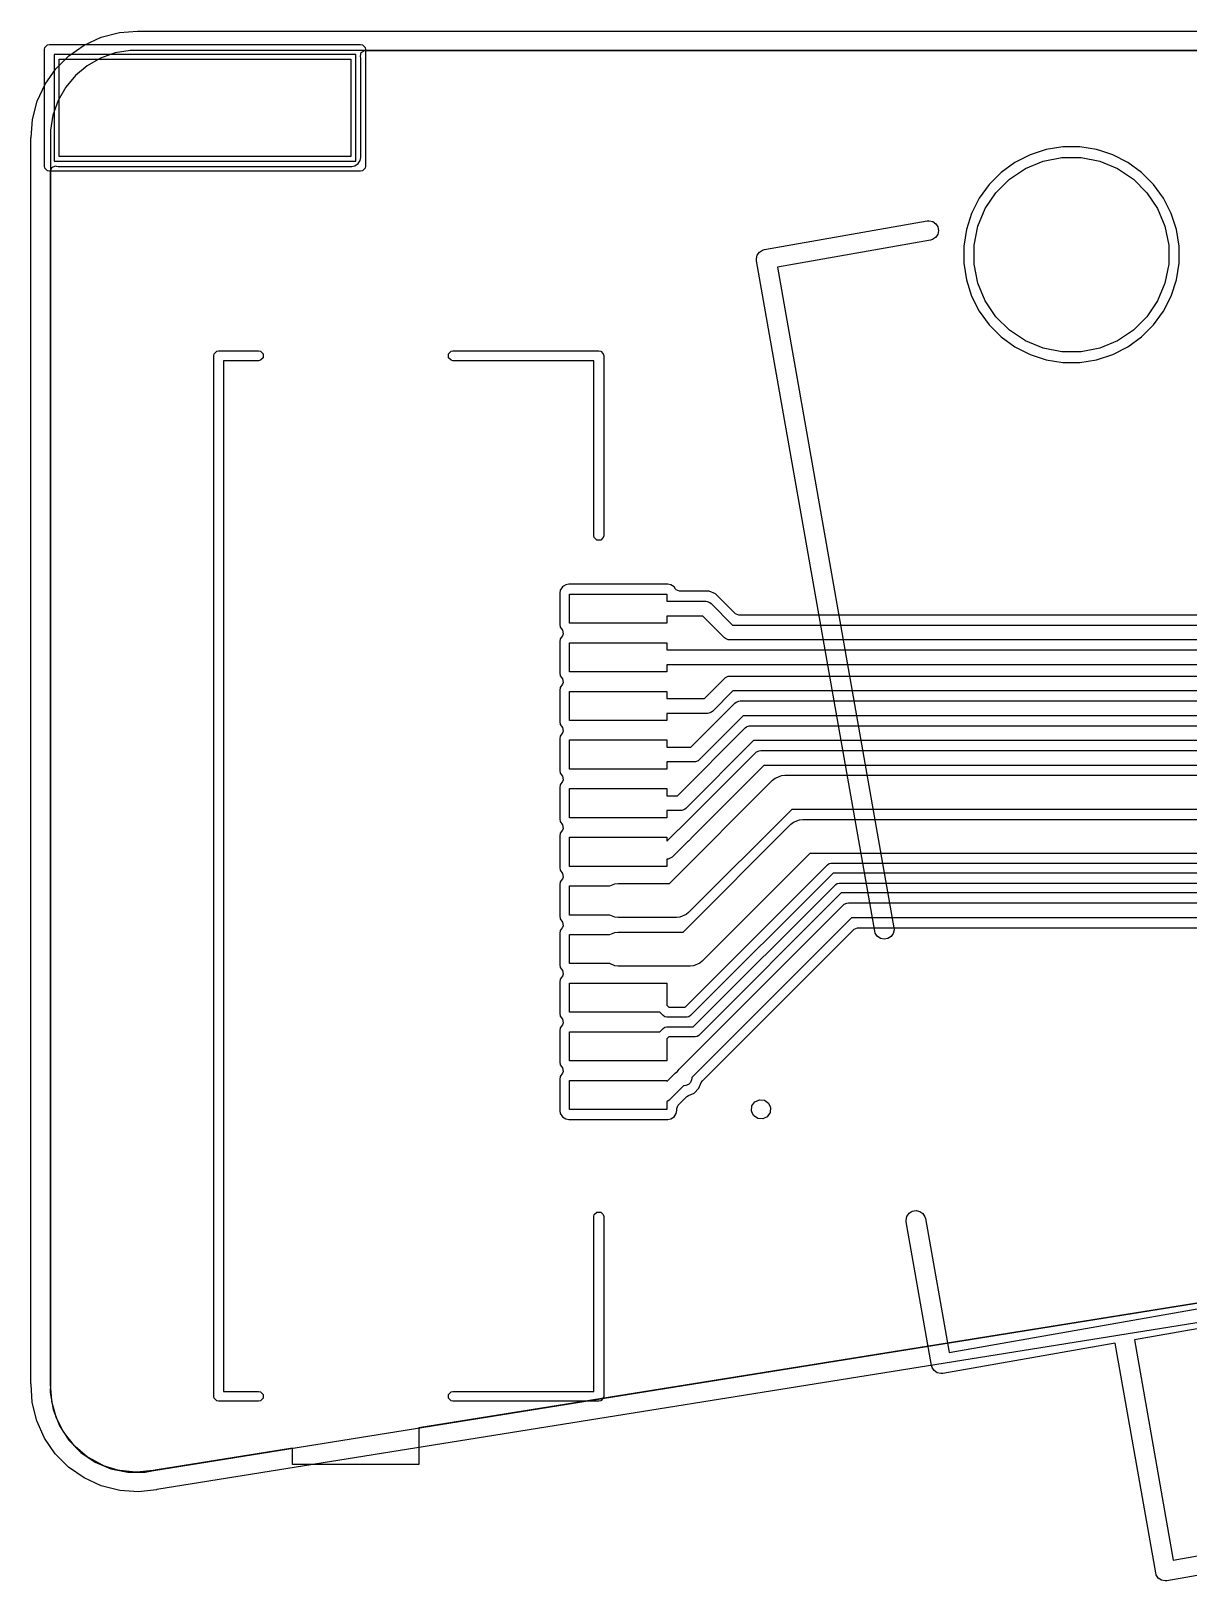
# Model space of a CAD drawing. Extents: x 117.4 to 171.8, y -136.1 to -67.8.
# Drawn here: x 117.41 to 129.31, y -136.15 to -120.21 of the extents above; entities that cross this region are included whole.
import ezdxf

# ---------------------------------------------------------------- set-up
doc = ezdxf.new("R2010")
doc.units = 0
doc.layers.add('BLACK', color=7, linetype='CONTINUOUS')

msp = doc.modelspace()

# ---------------------------------------------------------------- linework, layer by layer
at = {"layer": 'BLACK', "linetype": 'CONTINUOUS'}
for p, q in [((117.958194, -120.354224), (118.132952, -120.273667)), ((118.132952, -120.273667), (118.319151, -120.22509)), ((118.319151, -120.22509), (118.505822, -120.210411)), ((118.505822, -120.210411), (118.51, -120.21)), ((118.51, -120.21), (131.13, -120.21)), ((117.55, -120.4), (117.553806, -120.380866)), ((117.55, -121.6), (117.55, -120.4)), ((117.553806, -120.380866), (117.580866, -120.353806)), ((117.580866, -120.353806), (117.6, -120.35)), ((117.6, -120.35), (120.8, -120.35)), ((117.65, -120.45), (117.65, -121.55)), ((120.75, -120.45), (117.65, -120.45)), ((117.664251, -120.600321), (117.800321, -120.464251)), ((117.800321, -120.464251), (117.958194, -120.354224)), ((118.126094, -120.488626), (117.989235, -120.56704)), ((118.274607, -120.435494), (118.126094, -120.488626)), ((118.430148, -120.409301), (118.274607, -120.435494)), ((118.50901, -120.409996), (118.430148, -120.409301)), ((118.509269, -120.409928), (118.50901, -120.409995)), ((118.50901, -120.409995), (118.50901, -120.409996)), ((118.51, -120.41), (118.509269, -120.409928)), ((131.13, -120.41), (118.51, -120.41)), ((120.75, -121.55), (120.75, -120.45)), ((120.798591, -120.470254), (120.806057, -120.432721)), ((120.802499, -120.489906), (120.798591, -120.470254)), ((120.8, -120.35), (120.819134, -120.353806)), ((120.8025, -121.510095), (120.802499, -120.489906)), ((120.806057, -120.432721), (120.837876, -120.411461)), ((120.819134, -120.353806), (120.846194, -120.380866)), ((120.837876, -120.411461), (120.84763, -120.4105)), ((120.846194, -120.380866), (120.85, -120.4)), ((120.84763, -120.4105), (131.128316, -120.4105)), ((120.85, -120.4), (120.85, -121.6)), ((117.554224, -120.758194), (117.664251, -120.600321)), ((117.7, -121.5), (117.7, -120.5)), ((117.7, -120.5), (120.7, -120.5)), ((117.989235, -120.56704), (117.868295, -120.668295)), ((120.7, -120.5), (120.7, -121.5)), ((117.473667, -120.932952), (117.554224, -120.758194)), ((117.76704, -120.789235), (117.688626, -120.926094)), ((117.868295, -120.668295), (117.76704, -120.789235)), ((117.42509, -121.119151), (117.473667, -120.932952)), ((117.688626, -120.926094), (117.635494, -121.074607)), ((117.410411, -121.305822), (117.42509, -121.119151)), ((117.635494, -121.074607), (117.609301, -121.230148)), ((117.609301, -121.230148), (117.609996, -121.30901)), ((117.41, -121.31), (117.410411, -121.305822)), ((117.41, -134.12), (117.41, -121.31)), ((117.609995, -121.30901), (117.609928, -121.309269)), ((117.609928, -121.309269), (117.61, -121.31)), ((117.609996, -121.30901), (117.609995, -121.30901)), ((117.61, -121.31), (117.61, -134.12)), ((127.85135, -121.429837), (127.685557, -121.483705)), ((127.851356, -121.429835), (127.85135, -121.429837)), ((128.023524, -121.402567), (127.851356, -121.429835)), ((128.023528, -121.402567), (128.023524, -121.402567)), ((128.197852, -121.402567), (128.023528, -121.402567)), ((128.197856, -121.402567), (128.197852, -121.402567)), ((128.370023, -121.429835), (128.197856, -121.402567)), ((128.370028, -121.429836), (128.370023, -121.429835)), ((128.37003, -121.429837), (128.370028, -121.429836)), ((128.423898, -121.447339), (128.37003, -121.429837)), ((128.535822, -121.483705), (128.423898, -121.447339)), ((117.553806, -121.619134), (117.55, -121.6)), ((117.625145, -121.612275), (117.6605, -121.59763)), ((117.65, -121.55), (120.75, -121.55)), ((117.6605, -121.59763), (117.67025, -121.59859)), ((117.67025, -121.59859), (117.689905, -121.6025)), ((117.689905, -121.6025), (120.710094, -121.602499)), ((120.7, -121.5), (117.7, -121.5)), ((120.710094, -121.602499), (120.739993, -121.596553)), ((120.739993, -121.596553), (120.773898, -121.573898)), ((120.773898, -121.573898), (120.796553, -121.539993)), ((120.796553, -121.539993), (120.8025, -121.510095)), ((120.85, -121.6), (120.846194, -121.619134)), ((127.530227, -121.562851), (127.389207, -121.665308)), ((127.53023, -121.562849), (127.530227, -121.562851)), ((127.685557, -121.483705), (127.53023, -121.562849)), ((127.636936, -121.623736), (127.818954, -121.548342)), ((127.818954, -121.548342), (128.012183, -121.509906)), ((128.012183, -121.509906), (128.209197, -121.509906)), ((128.209197, -121.509906), (128.402426, -121.548342)), ((128.402426, -121.548342), (128.584444, -121.623736)), ((128.691149, -121.562849), (128.535822, -121.483705)), ((128.691152, -121.562851), (128.691149, -121.562849)), ((128.832172, -121.665308), (128.691152, -121.562851)), ((117.580866, -121.646194), (117.553806, -121.619134)), ((117.6, -121.65), (117.580866, -121.646194)), ((120.8, -121.65), (117.6, -121.65)), ((117.6105, -121.64763), (117.625145, -121.612275)), ((117.6105, -122.422901), (117.6105, -121.64763)), ((120.819134, -121.646194), (120.8, -121.65)), ((120.846194, -121.619134), (120.819134, -121.646194)), ((127.389198, -121.665316), (127.265939, -121.788575)), ((127.333814, -121.872502), (127.473125, -121.733191)), ((127.389207, -121.665308), (127.389198, -121.665316)), ((127.473125, -121.733191), (127.636936, -121.623736)), ((128.584444, -121.623736), (128.748255, -121.733191)), ((128.748255, -121.733191), (128.887566, -121.872502)), ((128.832181, -121.665316), (128.832172, -121.665308)), ((128.95544, -121.788575), (128.832181, -121.665316)), ((127.265931, -121.788584), (127.163474, -121.929604)), ((127.224359, -122.036313), (127.333814, -121.872502)), ((127.265939, -121.788575), (127.265931, -121.788584)), ((128.887566, -121.872502), (128.997021, -122.036313)), ((128.955448, -121.788584), (128.95544, -121.788575)), ((129.057905, -121.929604), (128.955448, -121.788584)), ((127.084328, -122.084934), (127.03046, -122.250727)), ((127.163472, -121.929607), (127.084328, -122.084934)), ((127.148965, -122.218331), (127.224359, -122.036313)), ((127.163474, -121.929604), (127.163472, -121.929607)), ((128.997021, -122.036313), (129.072415, -122.218331)), ((129.057909, -121.92961), (129.057905, -121.929604)), ((129.137051, -122.084934), (129.057909, -121.92961)), ((129.19092, -122.250727), (129.137051, -122.084934)), ((124.953594, -122.457492), (126.62777, -122.16229)), ((126.62777, -122.16229), (126.647317, -122.160794)), ((126.647317, -122.160794), (126.68541, -122.16924)), ((126.68541, -122.16924), (126.717372, -122.19162)), ((126.717372, -122.19162), (126.738336, -122.224527)), ((126.738336, -122.224527), (126.745112, -122.262952)), ((127.110529, -122.41156), (127.148965, -122.218331)), ((129.072415, -122.218331), (129.110851, -122.41156)), ((126.6625, -122.359252), (125.086804, -122.637089)), ((126.681379, -122.353972), (126.6625, -122.359252)), ((126.714286, -122.333007), (126.681379, -122.353972)), ((126.736666, -122.301046), (126.714286, -122.333007)), ((126.745112, -122.262952), (126.736666, -122.301046)), ((127.030458, -122.250733), (127.00319, -122.422901)), ((127.03046, -122.250727), (127.030458, -122.250733)), ((129.19092, -122.250732), (129.19092, -122.250727)), ((129.190921, -122.250733), (129.19092, -122.250732)), ((129.21819, -122.422901), (129.190921, -122.250733)), ((117.6105, -125.206075), (117.6105, -122.422901)), ((124.870982, -122.553792), (124.879428, -122.515698)), ((124.872478, -122.573338), (124.870982, -122.553792)), ((124.879428, -122.515698), (124.901808, -122.483737)), ((124.901808, -122.483737), (124.934715, -122.462772)), ((124.934715, -122.462772), (124.953594, -122.457492)), ((127.00319, -122.422901), (127.00319, -122.597232)), ((127.110529, -122.608574), (127.110529, -122.41156)), ((129.110851, -122.41156), (129.110851, -122.608574)), ((129.21819, -122.422905), (129.21819, -122.422901)), ((129.21819, -122.597229), (129.21819, -122.422905)), ((126.088018, -129.466992), (124.872478, -122.573338)), ((125.086804, -122.637089), (126.28498, -129.432262)), ((127.00319, -122.597232), (127.030458, -122.7694)), ((127.148965, -122.801803), (127.110529, -122.608574)), ((129.110851, -122.608574), (129.072415, -122.801803)), ((129.19092, -122.769407), (129.21819, -122.597229)), ((127.030458, -122.7694), (127.03046, -122.769406)), ((127.03046, -122.769406), (127.084328, -122.935199)), ((127.224359, -122.983821), (127.148965, -122.801803)), ((129.072415, -122.801803), (128.997021, -122.983821)), ((129.137051, -122.9352), (129.19092, -122.769407)), ((127.084328, -122.935199), (127.163472, -123.090526)), ((127.333814, -123.147632), (127.224359, -122.983821)), ((128.997021, -122.983821), (128.887566, -123.147632)), ((129.057909, -123.090524), (129.137051, -122.9352)), ((127.163472, -123.090526), (127.163474, -123.090529)), ((127.163474, -123.090529), (127.265931, -123.231549)), ((127.473125, -123.286943), (127.333814, -123.147632)), ((128.887566, -123.147632), (128.748255, -123.286943)), ((128.955444, -123.231555), (129.057909, -123.090524)), ((127.265931, -123.231549), (127.265934, -123.231552)), ((127.265934, -123.231552), (127.265936, -123.231555)), ((127.265936, -123.231555), (127.389202, -123.354821)), ((127.389202, -123.354821), (127.389204, -123.354822)), ((127.389204, -123.354822), (127.389207, -123.354825)), ((127.389207, -123.354825), (127.530227, -123.457282)), ((127.636936, -123.396398), (127.473125, -123.286943)), ((128.748255, -123.286943), (128.584444, -123.396398)), ((128.691147, -123.457286), (128.832178, -123.354821)), ((128.832178, -123.354821), (128.955444, -123.231555)), ((119.293806, -123.530866), (119.320866, -123.503806)), ((119.320866, -123.503806), (119.34, -123.5)), ((119.34, -123.5), (119.75, -123.5)), ((119.75, -123.5), (119.769134, -123.503806)), ((119.769134, -123.503806), (119.796194, -123.530866)), ((121.703806, -123.530866), (121.730866, -123.503806)), ((121.730866, -123.503806), (121.75, -123.5)), ((121.75, -123.5), (123.25, -123.5)), ((123.25, -123.5), (123.269134, -123.503806)), ((123.269134, -123.503806), (123.296194, -123.530866)), ((127.530227, -123.457282), (127.530233, -123.457286)), ((127.530233, -123.457286), (127.685557, -123.536428)), ((127.818954, -123.471792), (127.636936, -123.396398)), ((128.012183, -123.510228), (127.818954, -123.471792)), ((128.209197, -123.510228), (128.012183, -123.510228)), ((128.402426, -123.471792), (128.209197, -123.510228)), ((128.584444, -123.396398), (128.402426, -123.471792)), ((128.535823, -123.536428), (128.691147, -123.457286)), ((119.29, -123.55), (119.293806, -123.530866)), ((119.29, -134.25), (119.29, -123.55)), ((119.75, -123.6), (119.39, -123.6)), ((119.39, -123.6), (119.39, -134.2)), ((119.769134, -123.596194), (119.75, -123.6)), ((119.796194, -123.569134), (119.769134, -123.596194)), ((119.796194, -123.530866), (119.796194, -123.569134)), ((121.703806, -123.569134), (121.703806, -123.530866)), ((121.730866, -123.596194), (121.703806, -123.569134)), ((121.75, -123.6), (121.730866, -123.596194)), ((123.2, -123.6), (121.75, -123.6)), ((123.2, -125.4), (123.2, -123.6)), ((123.296194, -123.530866), (123.3, -123.55)), ((123.3, -123.55), (123.3, -125.4)), ((127.685557, -123.536428), (127.85135, -123.590297)), ((127.85135, -123.590297), (128.023524, -123.617566)), ((128.023524, -123.617566), (128.023525, -123.617567)), ((128.023525, -123.617567), (128.023528, -123.617567)), ((128.023528, -123.617567), (128.197855, -123.617567)), ((128.197855, -123.617566), (128.37003, -123.590297)), ((128.197855, -123.617567), (128.197855, -123.617566)), ((128.37003, -123.590297), (128.535823, -123.536428)), ((117.6105, -134.08703), (117.6105, -125.206075)), ((123.203806, -125.419134), (123.2, -125.4)), ((123.230866, -125.446194), (123.203806, -125.419134)), ((123.296194, -125.419134), (123.269134, -125.446194)), ((123.3, -125.4), (123.296194, -125.419134)), ((123.269134, -125.446194), (123.230866, -125.446194)), ((122.910006, -125.903447), (122.887351, -125.918585)), ((122.939904, -125.897501), (122.910006, -125.903447)), ((122.939908, -125.8975), (122.939904, -125.897501)), ((123.96009, -125.8975), (122.939908, -125.8975)), ((123.960095, -125.8975), (123.96009, -125.8975)), ((123.989993, -125.903447), (123.960095, -125.8975)), ((124.023898, -125.926102), (123.989993, -125.903447)), ((122.853447, -125.960007), (122.8475, -125.989905)), ((122.8475, -125.989905), (122.8475, -125.989907)), ((122.8475, -125.989907), (122.8475, -125.989908)), ((122.8475, -125.989908), (122.8475, -126.310091)), ((122.876102, -125.926102), (122.853447, -125.960007)), ((122.887351, -125.918585), (122.876102, -125.926102)), ((122.95, -126.3), (122.95, -126)), ((122.95, -126), (123.95, -126)), ((123.95, -126), (123.95, -126.0738)), ((124.039251, -125.949079), (124.023898, -125.926102)), ((124.045469, -125.956655), (124.039251, -125.949079)), ((124.080824, -125.9713), (124.045469, -125.956655)), ((124.385546, -125.9713), (124.080824, -125.9713)), ((124.385548, -125.9713), (124.385546, -125.9713)), ((124.451227, -125.998506), (124.385548, -125.9713)), ((124.654375, -126.201655), (124.451227, -125.998506)), ((123.95, -126.0738), (124.35, -126.0738)), ((124.318436, -126.2262), (123.95, -126.2262)), ((123.95, -126.2262), (123.95, -126.3)), ((124.541118, -126.448881), (124.318436, -126.2262)), ((124.35, -126.0738), (124.364866, -126.075264)), ((124.364866, -126.075264), (124.392334, -126.086642)), ((124.392334, -126.086642), (124.403882, -126.096118)), ((124.403882, -126.096118), (124.626563, -126.3188)), ((124.68973, -126.2163), (124.654375, -126.201655)), ((127.264454, -126.2163), (124.68973, -126.2163)), ((129.834453, -126.216298), (127.264454, -126.2163)), ((122.8475, -126.310091), (122.847501, -126.310095)), ((122.847501, -126.310095), (122.853447, -126.339995)), ((122.853447, -126.339995), (122.874981, -126.372221)), ((122.874981, -126.372221), (122.882447, -126.409754)), ((123.95, -126.3), (122.95, -126.3)), ((124.626563, -126.3188), (127.3, -126.3188)), ((127.3, -126.3188), (129.87, -126.318798)), ((122.853447, -126.460007), (122.8475, -126.489905)), ((122.8475, -126.489905), (122.8475, -126.489907)), ((122.8475, -126.489907), (122.8475, -126.489908)), ((122.8475, -126.489908), (122.8475, -126.810091)), ((122.874981, -126.427778), (122.853447, -126.460007)), ((122.882447, -126.409754), (122.874981, -126.427778)), ((122.95, -126.8), (122.95, -126.5)), ((122.95, -126.5), (123.95, -126.5)), ((123.95, -126.5), (123.95, -126.573799)), ((124.552665, -126.458358), (124.541118, -126.448881)), ((124.56071, -126.46169), (124.552665, -126.458358)), ((124.580134, -126.469736), (124.56071, -126.46169)), ((124.595, -126.4712), (124.580134, -126.469736)), ((127.3, -126.4712), (124.595, -126.4712)), ((129.87, -126.471198), (127.3, -126.4712)), ((123.95, -126.573799), (131.618438, -126.573798)), ((122.8475, -126.810091), (122.847501, -126.810095)), ((122.847501, -126.810095), (122.853447, -126.839995)), ((122.853447, -126.839995), (122.874981, -126.872221)), ((123.95, -126.8), (122.95, -126.8)), ((131.650002, -126.726198), (123.95, -126.726199)), ((123.95, -126.726199), (123.95, -126.8)), ((124.542566, -126.867799), (124.54364, -126.866916)), ((124.54364, -126.866916), (124.554046, -126.85649)), ((124.554046, -126.85649), (124.554083, -126.856474)), ((124.554083, -126.856474), (124.554113, -126.856445)), ((124.554113, -126.856445), (124.567985, -126.850698)), ((124.567985, -126.850698), (124.581502, -126.845083)), ((124.581502, -126.845083), (124.581555, -126.845077)), ((124.581555, -126.845077), (124.581581, -126.845067)), ((124.581581, -126.845067), (124.581663, -126.845067)), ((124.581663, -126.845067), (124.596366, -126.843603)), ((124.596366, -126.843603), (124.598246, -126.843601)), ((124.598246, -126.843601), (124.598286, -126.843604)), ((124.598286, -126.843604), (124.598327, -126.843601)), ((124.598327, -126.843601), (131.709259, -126.8436)), ((122.853447, -126.960007), (122.8475, -126.989905)), ((122.8475, -126.989905), (122.8475, -126.989907)), ((122.8475, -126.989907), (122.8475, -126.989908)), ((122.8475, -126.989908), (122.8475, -127.310091)), ((122.874981, -126.927778), (122.853447, -126.960007)), ((122.874981, -126.872221), (122.882447, -126.909754)), ((122.882447, -126.909754), (122.874981, -126.927778)), ((122.95, -127.3), (122.95, -127)), ((122.95, -127), (123.95, -127)), ((123.95, -127), (123.95, -127.0738)), ((124.336564, -127.0738), (124.542566, -126.867799)), ((124.62989, -126.996), (124.42201, -127.203882)), ((131.740824, -126.996), (124.62989, -126.996)), ((123.95, -127.0738), (124.336564, -127.0738)), ((124.197188, -127.5738), (124.65007, -127.120919)), ((124.65007, -127.120919), (124.661617, -127.111443)), ((124.661617, -127.111443), (124.689085, -127.100065)), ((124.689085, -127.100065), (124.703951, -127.098601)), ((124.703951, -127.098601), (131.814885, -127.098599)), ((122.8475, -127.310091), (122.847501, -127.310095)), ((122.847501, -127.310095), (122.853447, -127.339995)), ((122.853447, -127.339995), (122.874981, -127.372221)), ((123.95, -127.3), (122.95, -127.3)), ((124.368128, -127.2262), (123.95, -127.2262)), ((123.95, -127.2262), (123.95, -127.3)), ((124.735514, -127.251), (124.282634, -127.703882)), ((124.382994, -127.224736), (124.368128, -127.2262)), ((124.410462, -127.213358), (124.382994, -127.224736)), ((124.42201, -127.203882), (124.410462, -127.213358)), ((131.846449, -127.250999), (124.735514, -127.251)), ((122.853447, -127.460007), (122.8475, -127.489905)), ((122.8475, -127.489905), (122.8475, -127.489907)), ((122.8475, -127.489907), (122.8475, -127.489908)), ((122.8475, -127.489908), (122.8475, -127.810091)), ((122.874981, -127.427778), (122.853447, -127.460007)), ((122.874981, -127.372221), (122.882447, -127.409754)), ((122.882447, -127.409754), (122.874981, -127.427778)), ((122.95, -127.8), (122.95, -127.5)), ((122.95, -127.5), (123.95, -127.5)), ((123.95, -127.5), (123.95, -127.5738)), ((124.057812, -128.0738), (124.755693, -127.37592)), ((124.755693, -127.37592), (124.76724, -127.366443)), ((124.76724, -127.366443), (124.775285, -127.36311)), ((124.775285, -127.36311), (124.794709, -127.355065)), ((124.794709, -127.355065), (124.809575, -127.353601)), ((124.809575, -127.353601), (131.920509, -127.353599)), ((123.95, -127.5738), (124.197188, -127.5738)), ((124.074918, -128.417318), (124.861319, -127.630918)), ((124.841138, -127.506), (124.143258, -128.203882)), ((131.952073, -127.505999), (124.841138, -127.506)), ((124.861319, -127.630918), (124.872866, -127.621441)), ((124.872866, -127.621441), (124.900334, -127.610064)), ((124.900334, -127.610064), (124.9152, -127.6086)), ((124.9152, -127.6086), (131.786428, -127.6086)), ((122.8475, -127.810091), (122.847501, -127.810095)), ((122.847501, -127.810095), (122.853447, -127.839995)), ((123.95, -127.8), (122.95, -127.8)), ((124.228752, -127.7262), (123.95, -127.7262)), ((123.95, -127.7262), (123.95, -127.8)), ((124.946763, -127.761), (124.196067, -128.511696)), ((124.243618, -127.724736), (124.228752, -127.7262)), ((124.271086, -127.713358), (124.243618, -127.724736)), ((124.282634, -127.703882), (124.271086, -127.713358)), ((131.786447, -127.761001), (124.946763, -127.761)), ((122.853447, -127.960007), (122.8475, -127.989905)), ((122.853447, -127.839995), (122.874981, -127.872221)), ((122.874981, -127.927778), (122.853447, -127.960007)), ((122.874981, -127.872221), (122.882447, -127.909754)), ((122.882447, -127.909754), (122.874981, -127.927778)), ((123.977512, -128.975), (125.037656, -127.914857)), ((125.037656, -127.914857), (125.064169, -127.893098)), ((125.064169, -127.893098), (125.064174, -127.893094)), ((125.064174, -127.893094), (125.090305, -127.88227)), ((125.090305, -127.88227), (125.127259, -127.866963)), ((125.127259, -127.866963), (125.127268, -127.866963)), ((125.127268, -127.866963), (125.161399, -127.863601)), ((125.161399, -127.863601), (132.13891, -127.863601)), ((122.8475, -127.989905), (122.8475, -127.989907)), ((122.8475, -127.989907), (122.8475, -127.989908)), ((122.8475, -127.989908), (122.8475, -128.310091)), ((122.95, -128.3), (122.95, -128)), ((122.95, -128), (123.95, -128)), ((123.95, -128), (123.95, -128.0738)), ((123.95, -128.0738), (124.057812, -128.0738)), ((123.95, -128.3), (122.95, -128.3)), ((124.089376, -128.2262), (123.95, -128.2262)), ((123.95, -128.2262), (123.95, -128.3)), ((124.104242, -128.224736), (124.089376, -128.2262)), ((124.13171, -128.213358), (124.104242, -128.224736)), ((124.143258, -128.203882), (124.13171, -128.213358)), ((125.233886, -128.213601), (124.173744, -129.273744)), ((132.211398, -128.213602), (125.233886, -128.213601)), ((122.8475, -128.310091), (122.847501, -128.310095)), ((122.853447, -128.460007), (122.8475, -128.489905)), ((122.847501, -128.310095), (122.853447, -128.339995)), ((122.853447, -128.339995), (122.874981, -128.372221)), ((122.874981, -128.427778), (122.853447, -128.460007)), ((122.874981, -128.372221), (122.882447, -128.409754)), ((122.882447, -128.409754), (122.874981, -128.427778)), ((123.95, -128.542236), (124.067318, -128.424919)), ((124.067318, -128.424919), (124.071491, -128.421493)), ((124.071491, -128.421493), (124.074918, -128.417318)), ((124.117586, -129.475), (125.225129, -128.367457)), ((125.225129, -128.367457), (125.251648, -128.345694)), ((125.251648, -128.345694), (125.314732, -128.319564)), ((125.314732, -128.319564), (125.348873, -128.316201)), ((125.348873, -128.316201), (132.326384, -128.316201)), ((122.8475, -128.489905), (122.8475, -128.489907)), ((122.8475, -128.489907), (122.8475, -128.489908)), ((122.8475, -128.489908), (122.8475, -128.810091)), ((122.95, -128.8), (122.95, -128.5)), ((122.95, -128.5), (123.95, -128.5)), ((123.95, -128.5), (123.95, -128.542236)), ((124.161695, -128.546067), (124.003882, -128.703882)), ((124.171134, -128.542158), (124.161695, -128.546067)), ((124.192158, -128.521134), (124.171134, -128.542158)), ((124.196067, -128.511696), (124.192158, -128.521134)), ((123.964866, -128.724736), (123.95, -128.7262)), ((123.95, -128.7262), (123.95, -128.8)), ((123.992334, -128.713358), (123.964866, -128.724736)), ((124.003882, -128.703882), (123.992334, -128.713358)), ((125.42136, -128.666201), (124.313818, -129.773744)), ((132.398872, -128.666202), (125.42136, -128.666201)), ((125.601794, -128.78268), (125.618275, -128.771668)), ((125.618275, -128.771668), (125.637715, -128.767801)), ((125.637715, -128.767801), (132.560357, -128.767801)), ((122.8475, -128.810091), (122.847501, -128.810095)), ((122.847501, -128.810095), (122.853447, -128.839995)), ((122.853447, -128.839995), (122.874981, -128.872221)), ((122.874981, -128.927778), (122.853447, -128.960007)), ((122.874981, -128.872221), (122.882447, -128.909754)), ((122.882447, -128.909754), (122.874981, -128.927778)), ((123.95, -128.8), (122.95, -128.8)), ((124.136874, -130.2476), (125.601794, -128.78268)), ((125.658757, -128.869401), (124.193837, -130.334321)), ((132.581399, -128.869401), (125.658757, -128.869401)), ((122.853447, -128.960007), (122.8475, -128.989905)), ((122.8475, -128.989905), (122.8475, -128.989907)), ((122.8475, -128.989907), (122.8475, -128.989908)), ((122.8475, -128.989908), (122.8475, -129.310091)), ((122.95, -129.3), (122.95, -129)), ((122.95, -129), (123.363622, -129)), ((123.363622, -129), (123.415859, -128.978363)), ((123.415859, -128.978363), (123.45, -128.975)), ((123.45, -128.975), (123.977512, -128.975)), ((124.221042, -130.4508), (125.685962, -128.98588)), ((125.742925, -129.072601), (124.278005, -130.537521)), ((125.685962, -128.98588), (125.702443, -128.974868)), ((125.702443, -128.974868), (125.721883, -128.971001)), ((125.721883, -128.971001), (132.657157, -128.971001)), ((132.678199, -129.072601), (125.742925, -129.072601)), ((124.074918, -130.885706), (125.763105, -129.197519)), ((125.763105, -129.197519), (125.774653, -129.188043)), ((125.774653, -129.188043), (125.802121, -129.176665)), ((125.802121, -129.176665), (125.816987, -129.175201)), ((125.816987, -129.175201), (132.741739, -129.175201)), ((122.8475, -129.310091), (122.847501, -129.310095)), ((122.847501, -129.310095), (122.853447, -129.339995)), ((122.853447, -129.339995), (122.874981, -129.372221)), ((122.874981, -129.372221), (122.882447, -129.409754)), ((122.882447, -129.409754), (122.874982, -129.427778)), ((123.363622, -129.3), (122.95, -129.3)), ((123.415859, -129.321637), (123.363622, -129.3)), ((123.45, -129.325), (123.415859, -129.321637)), ((124.05, -129.325), (123.45, -129.325)), ((124.084141, -129.321637), (124.05, -129.325)), ((124.147225, -129.295507), (124.084141, -129.321637)), ((124.147229, -129.295502), (124.147225, -129.295507)), ((124.173744, -129.273744), (124.147229, -129.295502)), ((125.848551, -129.327601), (124.205, -130.971152)), ((132.773303, -129.327601), (125.848551, -129.327601)), ((122.853447, -129.460007), (122.8475, -129.489905)), ((122.8475, -129.489905), (122.8475, -129.489907)), ((122.8475, -129.489907), (122.8475, -129.489908)), ((122.8475, -129.489908), (122.8475, -129.810091)), ((122.87343, -129.430101), (122.853447, -129.460007)), ((122.874982, -129.427778), (122.87343, -129.430101)), ((122.95, -129.8), (122.95, -129.5)), ((122.95, -129.5), (123.363622, -129.5)), ((123.363622, -129.5), (123.415859, -129.478363)), ((123.415859, -129.478363), (123.45, -129.475)), ((123.45, -129.475), (124.117586, -129.475)), ((125.190994, -130.130114), (125.876362, -129.444746)), ((125.876362, -129.444746), (125.911717, -129.430101)), ((125.911717, -129.430101), (132.808848, -129.430101)), ((126.093298, -129.485871), (126.088018, -129.466992)), ((126.114263, -129.518778), (126.093298, -129.485871)), ((126.146224, -129.541158), (126.114263, -129.518778)), ((126.184318, -129.549603), (126.146224, -129.541158)), ((126.222743, -129.542828), (126.184318, -129.549603)), ((126.25565, -129.521863), (126.222743, -129.542828)), ((126.27803, -129.489901), (126.25565, -129.521863)), ((126.286476, -129.451808), (126.27803, -129.489901)), ((126.28498, -129.432262), (126.286476, -129.451808)), ((122.8475, -129.810091), (122.847501, -129.810095)), ((122.847501, -129.810095), (122.853447, -129.839995)), ((122.853447, -129.839995), (122.874981, -129.872221)), ((122.874981, -129.872221), (122.882447, -129.909754)), ((123.363622, -129.8), (122.95, -129.8)), ((123.415859, -129.821637), (123.363622, -129.8)), ((123.45, -129.825), (123.415859, -129.821637)), ((124.190074, -129.825), (123.45, -129.825)), ((124.224215, -129.821637), (124.190074, -129.825)), ((124.287299, -129.795507), (124.224215, -129.821637)), ((124.287303, -129.795502), (124.287299, -129.795507)), ((124.313818, -129.773744), (124.287303, -129.795502)), ((122.853447, -129.960007), (122.8475, -129.989905)), ((122.8475, -129.989905), (122.8475, -129.989906)), ((122.8475, -129.989906), (122.8475, -129.989908)), ((122.8475, -129.989908), (122.8475, -130.310091)), ((122.874981, -129.927778), (122.853447, -129.960007)), ((122.882447, -129.909754), (122.874981, -129.927778)), ((122.95, -130.3), (122.95, -130)), ((122.95, -130), (123.95, -130)), ((123.95, -130), (123.95, -130.228158)), ((124.315052, -131.006055), (125.190994, -130.130114)), ((122.8475, -130.310091), (122.847501, -130.310095)), ((122.847501, -130.310095), (122.853447, -130.339995)), ((122.853447, -130.339995), (122.874981, -130.372221)), ((122.874981, -130.372221), (122.882447, -130.409754)), ((123.878158, -130.3), (122.95, -130.3)), ((123.912479, -130.334321), (123.878158, -130.3)), ((123.928959, -130.345333), (123.912479, -130.334321)), ((123.92896, -130.345333), (123.928959, -130.345333)), ((123.9484, -130.3492), (123.92896, -130.345333)), ((124.157916, -130.3492), (123.9484, -130.3492)), ((123.95, -130.228158), (123.969442, -130.2476)), ((123.969442, -130.2476), (124.136874, -130.2476)), ((124.177356, -130.345333), (124.157916, -130.3492)), ((124.193837, -130.334321), (124.177356, -130.345333)), ((122.853447, -130.460007), (122.8475, -130.489905)), ((122.8475, -130.489905), (122.8475, -130.489907)), ((122.8475, -130.489907), (122.8475, -130.489908)), ((122.8475, -130.489908), (122.8475, -130.810091)), ((122.874981, -130.427778), (122.853447, -130.460007)), ((122.882447, -130.409754), (122.874981, -130.427778)), ((122.95, -130.8), (122.95, -130.5)), ((122.95, -130.5), (123.878158, -130.5)), ((123.878158, -130.5), (123.912479, -130.465679)), ((123.912479, -130.465679), (123.928959, -130.454667)), ((123.928959, -130.454667), (123.92896, -130.454667)), ((123.92896, -130.454667), (123.9484, -130.4508)), ((123.9484, -130.4508), (124.221042, -130.4508)), ((123.969442, -130.5524), (123.95, -130.571842)), ((123.95, -130.571842), (123.95, -130.8)), ((124.242084, -130.5524), (123.969442, -130.5524)), ((124.261524, -130.548533), (124.242084, -130.5524)), ((124.278005, -130.537521), (124.261524, -130.548533)), ((122.8475, -130.810091), (122.847501, -130.810095)), ((122.847501, -130.810095), (122.853447, -130.839995)), ((122.853447, -130.839995), (122.874981, -130.872221)), ((123.95, -130.8), (122.95, -130.8)), ((122.853447, -130.960007), (122.8475, -130.989905)), ((122.8475, -130.989905), (122.8475, -130.989907)), ((122.8475, -130.989907), (122.8475, -130.989908)), ((122.8475, -130.989908), (122.8475, -131.310091)), ((122.874981, -130.927778), (122.853447, -130.960007)), ((122.874981, -130.872221), (122.882447, -130.909754)), ((122.882447, -130.909754), (122.874981, -130.927778)), ((122.95, -131.3), (122.95, -131)), ((122.95, -131), (123.95, -131)), ((123.95, -131.010624), (124.035706, -130.924919)), ((123.95, -131), (123.95, -131.010624)), ((124.035706, -130.924919), (124.047253, -130.915442)), ((124.047253, -130.915442), (124.060114, -130.910115)), ((124.060114, -130.910115), (124.065442, -130.897254)), ((124.065442, -130.897254), (124.074918, -130.885706)), ((124.203536, -130.993666), (124.192158, -131.021134)), ((124.205, -130.9788), (124.203536, -130.993666)), ((124.205, -130.971152), (124.205, -130.9788)), ((124.304217, -131.02227), (124.315052, -131.006055)), ((124.121151, -131.055), (123.97227, -131.203882)), ((124.06714, -131.253966), (124.156057, -131.16505)), ((124.1288, -131.055), (124.121151, -131.055)), ((124.143666, -131.053536), (124.1288, -131.055)), ((124.171134, -131.042158), (124.143666, -131.053536)), ((124.156057, -131.16505), (124.17227, -131.154217)), ((124.192158, -131.021134), (124.171134, -131.042158)), ((124.17227, -131.154217), (124.230025, -131.130295)), ((124.230025, -131.130295), (124.280295, -131.080025)), ((124.280295, -131.080025), (124.304217, -131.02227)), ((122.8475, -131.310091), (122.847501, -131.310094)), ((122.847501, -131.310094), (122.853447, -131.339993)), ((123.95, -131.3), (122.95, -131.3)), ((123.960722, -131.213358), (123.95, -131.217799)), ((123.95, -131.217799), (123.95, -131.3)), ((123.97227, -131.203882), (123.960722, -131.213358)), ((124.046553, -131.339993), (124.0525, -131.310095)), ((124.052499, -131.289317), (124.06714, -131.253966)), ((124.0525, -131.310095), (124.052499, -131.289317)), ((124.819714, -131.315354), (124.819716, -131.315335)), ((124.819715, -131.315353), (124.819714, -131.315354)), ((124.820073, -131.316028), (124.819714, -131.315354)), ((124.819714, -131.315354), (124.819715, -131.315354)), ((124.819715, -131.315354), (124.819715, -131.315353)), ((124.819716, -131.315335), (124.824192, -131.263746)), ((124.822753, -131.321764), (124.820073, -131.316028)), ((124.822753, -131.325763), (124.822753, -131.321764)), ((124.826259, -131.329269), (124.822753, -131.325763)), ((124.824192, -131.263746), (124.853886, -131.221299)), ((124.841649, -131.36221), (124.826259, -131.329269)), ((124.853886, -131.221299), (124.900832, -131.1994)), ((124.900832, -131.1994), (124.952436, -131.203922)), ((124.918182, -131.297882), (124.918177, -131.297884)), ((124.918177, -131.297884), (124.91818, -131.297903)), ((124.91818, -131.297903), (124.918182, -131.297882)), ((124.952436, -131.203922), (124.994857, -131.233653)), ((124.994857, -131.233653), (125.010278, -131.266786)), ((125.010278, -131.266786), (125.013622, -131.27013)), ((125.016673, -131.280643), (125.01213, -131.332149)), ((125.013622, -131.27013), (125.013622, -131.27397)), ((125.013622, -131.27397), (125.016716, -131.280618)), ((125.016676, -131.280625), (125.016673, -131.280643)), ((125.016716, -131.280618), (125.016676, -131.280625)), ((122.853447, -131.339993), (122.876102, -131.373898)), ((122.876102, -131.373898), (122.910007, -131.396553)), ((122.910007, -131.396553), (122.939905, -131.4025)), ((122.939905, -131.4025), (123.960094, -131.402499)), ((123.960094, -131.402499), (123.989993, -131.396553)), ((123.989993, -131.396553), (124.023898, -131.373898)), ((124.023898, -131.373898), (124.046553, -131.339993)), ((124.884033, -131.39186), (124.841649, -131.36221)), ((124.935561, -131.39636), (124.884033, -131.39186)), ((124.982443, -131.374507), (124.935561, -131.39636)), ((125.01213, -131.332149), (124.982443, -131.374507)), ((118.674162, -135.011262), (136.238581, -132.193761)), ((136.230633, -132.194529), (121.4, -134.573504)), ((126.85207, -133.800145), (136.109262, -132.167852)), ((136.285839, -132.388738), (118.705838, -135.208738)), ((123.2, -132.4), (123.203806, -132.380866)), ((123.2, -134.2), (123.2, -132.4)), ((123.203806, -132.380866), (123.230866, -132.353806)), ((123.230866, -132.353806), (123.269134, -132.353806)), ((123.269134, -132.353806), (123.296194, -132.380866)), ((123.296194, -132.380866), (123.3, -132.4)), ((123.3, -132.4), (123.3, -134.25)), ((126.410505, -132.436599), (126.418951, -132.398505)), ((126.412001, -132.456145), (126.410505, -132.436599)), ((126.418951, -132.398505), (126.441331, -132.366544)), ((126.441331, -132.366544), (126.474238, -132.345579)), ((126.474238, -132.345579), (126.512663, -132.338803)), ((126.512663, -132.338803), (126.550757, -132.347249)), ((126.550757, -132.347249), (126.582718, -132.369629)), ((126.582718, -132.369629), (126.603683, -132.402536)), ((126.603683, -132.402536), (126.608963, -132.421415)), ((126.608963, -132.421415), (126.85207, -133.800145)), ((126.672473, -133.933355), (126.412001, -132.456145)), ((134.469818, -132.660016), (128.757934, -133.667175)), ((128.560972, -133.701905), (126.788319, -134.014472)), ((128.977728, -136.065444), (128.560972, -133.701905)), ((128.757934, -133.667175), (129.157325, -135.932233)), ((126.677753, -133.952235), (126.672473, -133.933355)), ((126.698717, -133.985142), (126.677753, -133.952235)), ((126.730679, -134.007522), (126.698717, -133.985142)), ((126.768773, -134.015968), (126.730679, -134.007522)), ((126.788319, -134.014472), (126.768773, -134.015968)), ((117.410564, -134.125734), (117.41, -134.12)), ((117.42203, -134.311582), (117.410564, -134.125734)), ((117.609954, -134.122851), (117.607319, -134.211461)), ((117.61, -134.12), (117.609789, -134.122137)), ((117.609789, -134.122137), (117.609959, -134.122851)), ((117.609959, -134.122851), (117.609954, -134.122851)), ((117.610501, -134.087038), (117.6105, -134.08703)), ((117.6105, -134.087041), (117.610501, -134.087038)), ((117.610501, -134.094603), (117.6105, -134.087041)), ((117.611227, -134.095947), (117.610501, -134.094603)), ((117.610507, -134.121152), (117.611227, -134.095947)), ((117.610508, -134.121857), (117.610507, -134.121152)), ((117.610635, -134.125405), (117.610508, -134.121857)), ((117.622711, -134.293699), (117.610635, -134.125405)), ((117.468687, -134.500715), (117.42203, -134.311582)), ((117.607319, -134.211461), (117.637623, -134.386152)), ((117.624419, -134.303543), (117.622711, -134.293699)), ((117.669065, -134.463675), (117.624419, -134.303543)), ((119.293806, -134.269134), (119.29, -134.25)), ((119.320866, -134.296194), (119.293806, -134.269134)), ((119.34, -134.3), (119.320866, -134.296194)), ((119.75, -134.3), (119.34, -134.3)), ((119.39, -134.2), (119.75, -134.2)), ((119.75, -134.2), (119.769134, -134.203806)), ((119.769134, -134.296194), (119.75, -134.3)), ((119.769134, -134.203806), (119.796194, -134.230866)), ((119.796194, -134.269134), (119.769134, -134.296194)), ((119.796194, -134.230866), (119.796194, -134.269134)), ((121.703806, -134.230866), (121.730866, -134.203806)), ((121.703806, -134.269134), (121.703806, -134.230866)), ((121.730866, -134.296194), (121.703806, -134.269134)), ((121.730866, -134.203806), (121.75, -134.2)), ((121.75, -134.3), (121.730866, -134.296194)), ((121.75, -134.2), (123.2, -134.2)), ((123.25, -134.3), (121.75, -134.3)), ((123.269134, -134.296194), (123.25, -134.3)), ((123.296194, -134.269134), (123.269134, -134.296194)), ((123.3, -134.25), (123.296194, -134.269134)), ((117.548496, -134.678419), (117.468687, -134.500715)), ((117.637623, -134.386152), (117.702075, -134.551323)), ((117.672699, -134.472988), (117.669065, -134.463675)), ((117.748311, -134.621041), (117.672699, -134.472988)), ((117.702075, -134.551323), (117.798098, -134.70037)), ((117.753726, -134.629446), (117.748311, -134.621041)), ((117.857282, -134.759497), (117.753726, -134.629446)), ((121.4, -134.573504), (121.4, -134.95)), ((117.658869, -134.838937), (117.548496, -134.678419)), ((117.798098, -134.70037), (117.921853, -134.827334)), ((117.864259, -134.766656), (117.857282, -134.759497)), ((117.991619, -134.873508), (117.864259, -134.766656)), ((117.921853, -134.827334), (118.068393, -134.927141)), ((120.1, -134.782037), (118.706525, -135.005564)), ((120.1, -134.95), (120.1, -134.782037)), ((117.796231, -134.977066), (117.658869, -134.838937)), ((117.956131, -135.088333), (117.796231, -134.977066)), ((117.999882, -134.879135), (117.991619, -134.873508)), ((118.145948, -134.958512), (117.999882, -134.879135)), ((118.068393, -134.927141), (118.231859, -134.9958)), ((118.155165, -134.962383), (118.145948, -134.958512)), ((118.3141, -135.011114), (118.155165, -134.962383)), ((121.4, -134.95), (120.1, -134.95)), ((129.157325, -135.932233), (134.86921, -134.925073)), ((118.133387, -135.169131), (117.956131, -135.088333)), ((118.231859, -134.9958), (118.405717, -135.030567)), ((118.323903, -135.013075), (118.3141, -135.011114)), ((118.489364, -135.029213), (118.323903, -135.013075)), ((118.405717, -135.030567), (118.583016, -135.030051)), ((118.499362, -135.029184), (118.489364, -135.029213)), ((118.66661, -135.011887), (118.499362, -135.029184)), ((118.583016, -135.030051), (118.669821, -135.012057)), ((118.669366, -135.011524), (118.66661, -135.011887)), ((118.670766, -135.0113), (118.669366, -135.011524)), ((118.669821, -135.012057), (118.670899, -135.01212)), ((118.670783, -135.011296), (118.670766, -135.0113)), ((118.670785, -135.011297), (118.670783, -135.011296)), ((118.671894, -135.011119), (118.670785, -135.011297)), ((118.670899, -135.01212), (118.674162, -135.011262)), ((118.696095, -135.006134), (118.671894, -135.011119)), ((118.698335, -135.006877), (118.696095, -135.006134)), ((118.706525, -135.005564), (118.698335, -135.006877)), ((135.00242, -135.104671), (129.093574, -136.14656)), ((118.322257, -135.216842), (118.133387, -135.169131)), ((118.51662, -135.22992), (118.322257, -135.216842)), ((118.700091, -135.209088), (118.51662, -135.22992)), ((118.705838, -135.208738), (118.700091, -135.209088)), ((128.983008, -136.084323), (128.977728, -136.065444)), ((129.003973, -136.117231), (128.983008, -136.084323)), ((129.035934, -136.139611), (129.003973, -136.117231)), ((129.074028, -136.148056), (129.035934, -136.139611)), ((129.093574, -136.14656), (129.074028, -136.148056))]:
    msp.add_line(p, q, dxfattribs=at)

doc.saveas('drawing.dxf')
